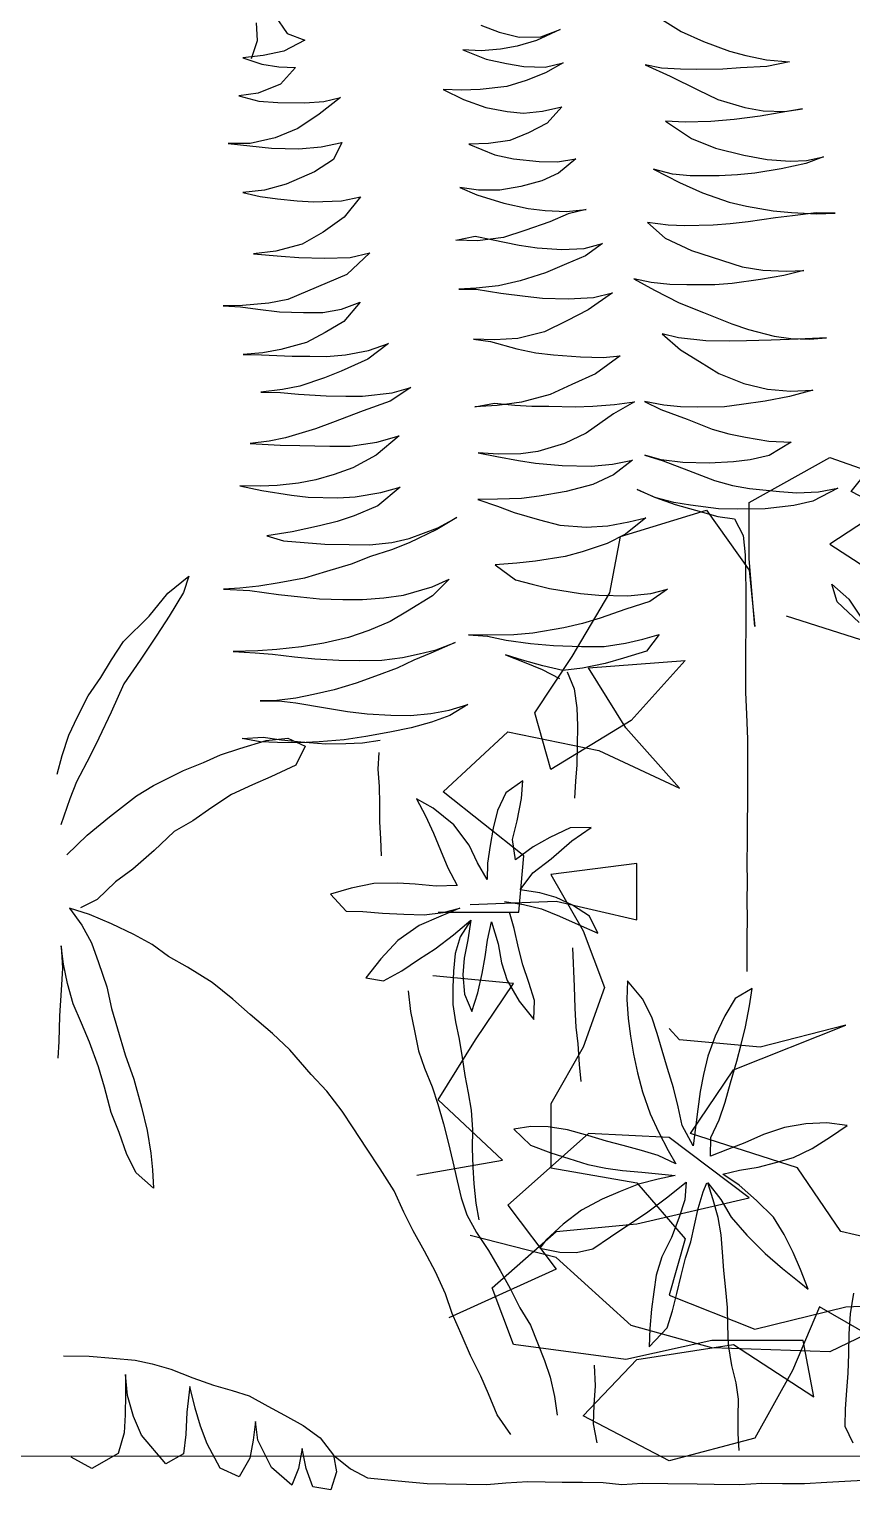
# Model space of a CAD drawing. Header units: metres. Extents: x -58 to 722, y -1100 to 345.
# Drawn here: x 31.119 to 31.441, y 123.326 to 123.897 of the extents above; entities that cross this region are included whole.
import ezdxf

# ---------------------------------------------------------------- set-up
doc = ezdxf.new("R2010")
doc.units = ezdxf.units.M
doc.header["$MEASUREMENT"] = 0
doc.layers.add('FSR_ARQ_005VEGETACION', color=64, linetype='Continuous')
doc.layers.add('FSR_ARQ_028JARDINERAS', color=133, linetype='Continuous')

# ---------------------------------------------------------------- blocks, each defined once
blk = doc.blocks.new('arbustos 01')
at = {"layer": 'FSR_ARQ_005VEGETACION', "color": 103}
for p, q in [((188.89472, -31.44592), (188.90008, -31.45369)), ((188.88722, -31.45676), (188.88681, -31.44906)), ((188.98425, -31.45004), (188.99225, -31.45306)), ((188.99225, -31.45306), (189.00094, -31.45523)), ((189.01877, -31.45188), (189.00844, -31.4567)), ((189.01034, -31.45518), (189.01877, -31.45188)), ((189.06209, -31.44699), (189.07142, -31.45276)), ((189.07142, -31.45276), (189.0811, -31.45717)), ((188.88462, -31.46454), (188.88722, -31.45676)), ((188.90774, -31.45652), (188.89861, -31.46136)), ((188.90008, -31.45369), (188.90774, -31.45652)), ((189.00003, -31.45915), (188.99283, -31.46042)), ((189.00844, -31.4567), (189.00003, -31.45915)), ((189.00094, -31.45523), (189.01034, -31.45518)), ((189.0811, -31.45717), (189.09233, -31.46143)), ((188.88969, -31.46329), (188.88079, -31.4642)), ((188.88079, -31.4642), (188.88913, -31.46704)), ((188.89861, -31.46136), (188.88969, -31.46329)), ((188.98445, -31.46116), (188.97642, -31.46071)), ((188.97642, -31.46071), (188.98662, -31.46478)), ((188.99283, -31.46042), (188.98445, -31.46116)), ((188.98662, -31.46478), (188.99548, -31.46678)), ((189.09233, -31.46143), (189.09949, -31.46323)), ((189.09949, -31.46323), (189.10852, -31.46506)), ((189.10852, -31.46506), (189.11843, -31.46605)), ((188.88913, -31.46704), (188.89647, -31.46817)), ((188.89647, -31.46817), (188.90364, -31.46844)), ((188.90364, -31.46844), (188.89722, -31.4757)), ((188.99548, -31.46678), (189.00299, -31.46808)), ((189.00299, -31.46808), (189.01222, -31.46837)), ((189.01236, -31.47077), (189.00393, -31.47407)), ((189.01222, -31.46837), (189.02011, -31.46643)), ((189.02011, -31.46643), (189.01236, -31.47077)), ((189.06282, -31.46872), (189.05566, -31.46725)), ((189.05566, -31.46725), (189.06654, -31.47219)), ((189.07102, -31.46917), (189.06282, -31.46872)), ((189.0782, -31.46927), (189.07102, -31.46917)), ((189.08949, -31.46925), (189.0782, -31.46927)), ((189.09719, -31.46867), (189.08949, -31.46925)), ((189.10866, -31.46797), (189.09719, -31.46867)), ((189.11843, -31.46605), (189.10866, -31.46797)), ((188.89722, -31.4757), (188.88742, -31.47967)), ((188.97583, -31.47831), (188.96797, -31.47803)), ((188.96797, -31.47803), (188.9768, -31.48243)), ((188.98404, -31.47808), (188.97583, -31.47831)), ((188.99552, -31.4767), (188.98404, -31.47808)), ((189.00393, -31.47407), (188.99552, -31.4767)), ((189.06654, -31.47219), (189.0786, -31.47817)), ((189.0786, -31.47817), (189.08726, -31.48239)), ((188.88742, -31.47967), (188.87903, -31.48076)), ((188.87903, -31.48076), (188.88771, -31.4831)), ((188.88771, -31.4831), (188.89608, -31.48372)), ((188.89608, -31.48372), (188.90771, -31.48388)), ((188.90771, -31.48388), (188.91609, -31.48331)), ((188.9233, -31.48153), (188.91397, -31.48875)), ((188.91609, -31.48331), (188.9233, -31.48153)), ((188.9768, -31.48243), (188.9865, -31.48581)), ((189.08726, -31.48239), (189.09901, -31.4858)), ((188.91397, -31.48875), (188.90465, -31.49495)), ((188.9865, -31.48581), (188.99571, -31.48764)), ((188.99571, -31.48764), (189.00289, -31.48825)), ((189.00289, -31.48825), (189.0111, -31.48751)), ((189.0111, -31.48751), (189.01951, -31.48557)), ((189.01951, -31.48557), (189.01308, -31.49266)), ((189.09449, -31.49103), (189.08422, -31.49192)), ((189.1058, -31.48965), (189.09449, -31.49103)), ((189.09901, -31.4858), (189.10703, -31.48727)), ((189.11402, -31.48822), (189.1058, -31.48965)), ((189.10703, -31.48727), (189.11643, -31.48757)), ((189.12414, -31.48648), (189.11402, -31.48822)), ((189.11643, -31.48757), (189.12414, -31.48648)), ((188.90465, -31.49495), (188.89485, -31.4991)), ((189.00499, -31.49683), (188.99691, -31.50014)), ((189.01308, -31.49266), (189.00499, -31.49683)), ((189.0731, -31.49228), (189.06456, -31.49182)), ((189.06456, -31.49182), (189.07592, -31.49933)), ((189.08422, -31.49192), (189.0731, -31.49228)), ((188.88404, -31.50151), (188.87447, -31.50155)), ((188.87447, -31.50155), (188.88386, -31.50254)), ((188.88386, -31.50254), (188.89325, -31.50352)), ((188.89485, -31.4991), (188.88404, -31.50151)), ((188.89325, -31.50352), (188.90521, -31.50385)), ((188.90521, -31.50385), (188.9148, -31.50296)), ((188.9148, -31.50296), (188.92389, -31.50103)), ((188.92389, -31.50103), (188.9202, -31.5085)), ((188.98766, -31.50155), (188.97911, -31.50178)), ((188.97911, -31.50178), (188.99033, -31.50638)), ((188.99691, -31.50014), (188.98766, -31.50155)), ((189.07592, -31.49933), (189.08629, -31.50358)), ((189.08629, -31.50358), (189.09856, -31.50665)), ((188.9202, -31.5085), (188.91192, -31.51386)), ((188.99033, -31.50638), (188.99851, -31.5082)), ((188.99851, -31.5082), (189.00961, -31.50937)), ((189.00961, -31.50937), (189.01764, -31.50948)), ((189.01764, -31.50948), (189.02553, -31.50822)), ((189.02553, -31.50822), (189.01809, -31.51445)), ((189.09856, -31.50665), (189.10879, -31.5085)), ((189.10879, -31.5085), (189.1187, -31.50915)), ((189.1187, -31.50915), (189.12588, -31.5089)), ((189.13326, -31.50729), (189.12552, -31.51026)), ((189.12588, -31.5089), (189.13326, -31.50729)), ((188.91192, -31.51386), (188.89971, -31.51917)), ((189.01809, -31.51445), (189.01086, -31.51777)), ((189.06767, -31.51478), (189.05932, -31.51261)), ((189.05932, -31.51261), (189.0707, -31.51841)), ((189.07535, -31.51557), (189.06767, -31.51478)), ((189.08783, -31.51557), (189.07535, -31.51557)), ((189.09588, -31.51516), (189.08783, -31.51557)), ((189.10341, -31.51441), (189.09588, -31.51516)), ((189.11489, -31.51251), (189.10341, -31.51441)), ((189.12552, -31.51026), (189.11489, -31.51251)), ((188.89027, -31.52177), (188.88085, -31.52284)), ((188.88085, -31.52284), (188.88835, -31.52448)), ((188.89971, -31.51917), (188.89027, -31.52177)), ((188.98328, -31.52184), (188.97509, -31.5207)), ((188.97509, -31.5207), (188.98257, -31.52388)), ((188.99251, -31.52179), (188.98328, -31.52184)), ((189.0016, -31.52021), (188.99251, -31.52179)), ((189.01086, -31.51777), (189.0016, -31.52021)), ((189.0707, -31.51841), (189.08072, -31.52299)), ((188.88835, -31.52448), (188.89586, -31.52561)), ((188.89586, -31.52561), (188.90439, -31.52641)), ((188.90439, -31.52641), (188.91157, -31.52685)), ((188.91157, -31.52685), (188.92371, -31.5265)), ((188.92371, -31.5265), (188.93195, -31.52473)), ((188.93195, -31.52473), (188.92482, -31.53353)), ((188.98257, -31.52388), (188.99432, -31.52746)), ((188.99432, -31.52746), (189.00489, -31.52983)), ((189.08072, -31.52299), (189.09229, -31.52708)), ((189.09229, -31.52708), (189.0998, -31.52872)), ((189.0998, -31.52872), (189.11139, -31.53076)), ((188.92482, -31.53353), (188.91567, -31.54007)), ((189.01421, -31.5356), (189.00339, -31.53938)), ((189.00489, -31.52983), (189.01223, -31.53061)), ((189.01223, -31.53061), (189.02145, -31.53108)), ((189.02229, -31.53212), (189.01421, -31.5356)), ((189.02145, -31.53108), (189.03002, -31.53017)), ((189.03002, -31.53017), (189.02229, -31.53212)), ((189.10056, -31.53557), (189.09268, -31.53649)), ((189.11238, -31.53385), (189.10056, -31.53557)), ((189.11139, -31.53076), (189.11942, -31.53155)), ((189.11974, -31.53293), (189.11238, -31.53385)), ((189.11942, -31.53155), (189.13036, -31.53204)), ((189.13002, -31.5317), (189.11974, -31.53293)), ((189.1384, -31.53181), (189.13002, -31.5317)), ((189.13036, -31.53204), (189.1384, -31.53181)), ((188.91567, -31.54007), (188.90653, -31.54525)), ((188.97341, -31.54359), (188.98181, -31.54182)), ((188.98181, -31.54182), (188.98897, -31.54329)), ((189.00339, -31.53938), (188.99411, -31.54233)), ((189.06566, -31.53698), (189.05678, -31.53583)), ((189.05678, -31.53583), (189.06438, -31.5426)), ((189.07301, -31.53725), (189.06566, -31.53698)), ((189.08532, -31.53707), (189.07301, -31.53725)), ((189.09268, -31.53649), (189.08532, -31.53707)), ((188.90653, -31.54525), (188.89521, -31.54834)), ((188.98281, -31.54389), (188.97341, -31.54359)), ((188.99411, -31.54233), (188.98281, -31.54389)), ((188.98897, -31.54329), (189.00091, -31.54567)), ((189.00091, -31.54567), (189.00876, -31.54681)), ((189.00876, -31.54681), (189.01952, -31.54764)), ((189.01952, -31.54764), (189.02927, -31.54709)), ((189.02927, -31.54709), (189.03717, -31.54497)), ((189.03717, -31.54497), (189.02974, -31.55034)), ((189.06438, -31.5426), (189.07594, -31.54806)), ((189.07594, -31.54806), (189.0979, -31.5552)), ((188.89521, -31.54834), (188.88545, -31.54941)), ((188.88545, -31.54941), (188.8974, -31.55042)), ((188.8974, -31.55042), (188.90509, -31.55104)), ((188.90509, -31.55104), (188.91637, -31.55137)), ((188.91637, -31.55137), (188.92749, -31.551)), ((188.93606, -31.54907), (188.92602, -31.55851)), ((188.92749, -31.551), (188.93606, -31.54907)), ((189.02149, -31.55382), (189.01237, -31.5578)), ((189.02974, -31.55034), (189.02149, -31.55382)), ((188.92602, -31.55851), (188.90039, -31.56927)), ((189.01237, -31.5578), (189.00138, -31.56124)), ((189.05831, -31.56201), (189.05081, -31.56037)), ((189.05081, -31.56037), (189.0598, -31.56528)), ((189.10586, -31.56061), (189.09353, -31.56232)), ((189.0979, -31.5552), (189.10694, -31.55652)), ((189.11597, -31.55886), (189.10586, -31.56061)), ((189.10694, -31.55652), (189.11719, -31.557)), ((189.12472, -31.55676), (189.11597, -31.55886)), ((189.11719, -31.557), (189.12472, -31.55676)), ((188.98219, -31.5644), (188.97466, -31.56481)), ((188.97466, -31.56481), (188.98218, -31.56491)), ((188.98218, -31.56491), (188.99293, -31.5666)), ((188.99195, -31.56333), (188.98219, -31.5644)), ((189.00138, -31.56124), (188.99195, -31.56333)), ((188.99293, -31.5666), (189.00351, -31.56794)), ((189.04149, -31.5664), (189.03096, -31.57378)), ((189.03326, -31.56851), (189.04149, -31.5664)), ((189.0665, -31.56281), (189.05831, -31.56201)), ((189.0598, -31.56528), (189.0705, -31.57073)), ((189.07385, -31.56291), (189.0665, -31.56281)), ((189.08599, -31.5629), (189.07385, -31.56291)), ((189.09353, -31.56232), (189.08599, -31.5629)), ((188.88069, -31.57191), (188.87231, -31.57214)), ((188.87231, -31.57214), (188.87983, -31.57258)), ((188.87983, -31.57258), (188.88734, -31.57354)), ((188.89216, -31.57087), (188.88069, -31.57191)), ((188.88734, -31.57354), (188.89673, -31.57469)), ((188.90039, -31.56927), (188.89216, -31.57087)), ((188.91553, -31.57495), (188.92376, -31.57352)), ((188.92376, -31.57352), (188.93184, -31.57055)), ((188.93184, -31.57055), (188.92471, -31.57884)), ((189.00351, -31.56794), (189.01103, -31.56872)), ((189.01103, -31.56872), (189.02231, -31.56905)), ((189.02231, -31.56905), (189.03326, -31.56851)), ((189.0705, -31.57073), (189.08104, -31.57497)), ((188.89673, -31.57469), (188.90715, -31.57501)), ((188.90715, -31.57501), (188.91553, -31.57495)), ((188.92471, -31.57884), (188.91661, -31.58368)), ((189.02166, -31.57861), (189.01202, -31.58344)), ((189.03096, -31.57378), (189.02166, -31.57861)), ((189.08104, -31.57497), (189.09346, -31.57993)), ((189.09346, -31.57993), (189.1006, -31.58242)), ((188.91661, -31.58368), (188.90852, -31.58802)), ((189.00036, -31.58636), (188.99026, -31.58691)), ((189.01202, -31.58344), (189.00036, -31.58636)), ((189.07029, -31.58594), (189.06313, -31.58431)), ((189.06313, -31.58431), (189.07108, -31.59125)), ((189.08207, -31.5873), (189.07029, -31.58594)), ((189.1006, -31.58242), (189.11185, -31.58531)), ((189.11185, -31.58531), (189.11902, -31.58626)), ((189.11902, -31.58626), (189.12722, -31.58654)), ((189.13458, -31.58596), (189.12226, -31.58665)), ((189.12722, -31.58654), (189.13458, -31.58596)), ((188.88948, -31.59255), (188.88092, -31.59329)), ((188.89736, -31.59112), (188.88948, -31.59255)), ((188.90852, -31.58802), (188.89736, -31.59112)), ((188.92537, -31.59338), (188.93549, -31.59146)), ((188.94407, -31.5885), (188.93509, -31.59522)), ((188.93549, -31.59146), (188.94407, -31.5885)), ((188.99026, -31.58691), (188.98103, -31.58661)), ((188.98103, -31.58661), (188.98854, -31.58757)), ((188.98854, -31.58757), (188.99995, -31.5908)), ((188.99995, -31.5908), (189.00814, -31.59245)), ((189.00814, -31.59245), (189.01582, -31.59341)), ((189.07108, -31.59125), (189.07939, -31.59632)), ((189.0925, -31.58744), (189.08207, -31.5873)), ((189.09985, -31.58737), (189.0925, -31.58744)), ((189.11046, -31.587), (189.09985, -31.58737)), ((189.12226, -31.58665), (189.11046, -31.587)), ((188.88092, -31.59329), (188.88895, -31.5934)), ((188.88895, -31.5934), (188.90228, -31.59392)), ((188.90228, -31.59392), (188.90997, -31.59402)), ((188.90997, -31.59402), (188.91715, -31.59412)), ((188.91715, -31.59412), (188.92537, -31.59338)), ((188.93509, -31.59522), (188.92356, -31.60054)), ((189.01582, -31.59341), (189.02761, -31.59425)), ((189.02761, -31.59425), (189.03752, -31.59456)), ((189.04488, -31.5938), (189.03417, -31.6017)), ((189.03752, -31.59456), (189.04488, -31.5938)), ((189.07939, -31.59632), (189.08769, -31.60157)), ((188.91634, -31.60334), (188.90552, -31.60696)), ((188.92356, -31.60054), (188.91634, -31.60334)), ((189.03417, -31.6017), (189.02385, -31.60634)), ((189.08769, -31.60157), (189.09858, -31.60582)), ((188.89798, -31.60839), (188.88856, -31.60963)), ((188.88856, -31.60963), (188.89711, -31.60975)), ((188.89711, -31.60975), (188.90496, -31.61054)), ((188.90552, -31.60696), (188.89798, -31.60839)), ((188.90496, -31.61054), (188.91709, -31.61122)), ((188.91709, -31.61122), (188.92564, -31.61134)), ((188.92564, -31.61134), (188.93282, -31.61143)), ((188.93282, -31.61143), (188.94566, -31.6099)), ((188.9539, -31.60762), (188.94493, -31.61348)), ((188.94566, -31.6099), (188.9539, -31.60762)), ((189.01439, -31.61066), (189.00203, -31.61391)), ((189.02385, -31.60634), (189.01439, -31.61066)), ((189.09858, -31.60582), (189.10897, -31.60835)), ((189.1185, -31.61156), (189.10788, -31.61347)), ((189.10897, -31.60835), (189.11888, -31.60917)), ((189.12863, -31.60879), (189.1185, -31.61156)), ((189.11888, -31.60917), (189.12863, -31.60879)), ((188.93308, -31.61776), (188.91984, -31.62288)), ((188.94493, -31.61348), (188.93308, -31.61776)), ((188.98166, -31.61603), (188.99023, -31.61443)), ((188.99141, -31.61548), (188.98166, -31.61603)), ((188.99023, -31.61443), (188.99911, -31.61524)), ((189.00203, -31.61391), (188.99141, -31.61548)), ((188.99911, -31.61524), (189.00646, -31.61568)), ((189.00646, -31.61568), (189.01381, -31.61578)), ((189.01381, -31.61578), (189.02526, -31.61594)), ((189.02526, -31.61594), (189.03296, -31.6157)), ((189.03296, -31.6157), (189.04237, -31.61497)), ((189.05111, -31.61389), (189.04197, -31.61907)), ((189.04237, -31.61497), (189.05111, -31.61389)), ((189.06391, -31.61526), (189.05538, -31.61361)), ((189.05538, -31.61361), (189.06252, -31.61713)), ((189.06252, -31.61713), (189.07392, -31.62138)), ((189.07108, -31.61605), (189.06391, -31.61526)), ((189.0786, -31.61615), (189.07108, -31.61605)), ((189.09023, -31.61596), (189.0786, -31.61615)), ((189.0976, -31.61504), (189.09023, -31.61596)), ((189.10788, -31.61347), (189.0976, -31.61504)), ((188.91984, -31.62288), (188.91245, -31.62552)), ((189.04197, -31.61907), (189.03006, -31.62746)), ((189.07392, -31.62138), (189.0848, -31.62564)), ((188.89941, -31.62944), (188.8922, -31.63089)), ((188.91245, -31.62552), (188.89941, -31.62944)), ((188.94883, -31.62858), (188.9388, -31.63699)), ((188.93905, -31.63135), (188.94883, -31.62858)), ((189.03006, -31.62746), (189.0206, -31.63195)), ((189.0848, -31.62564), (189.09212, -31.62779)), ((189.09212, -31.62779), (189.09929, -31.62925)), ((189.09929, -31.62925), (189.10952, -31.63093)), ((188.8922, -31.63089), (188.88398, -31.63197)), ((188.88398, -31.63197), (188.89697, -31.63266)), ((188.89697, -31.63266), (188.90552, -31.63278)), ((188.90552, -31.63278), (188.91868, -31.63313)), ((188.91868, -31.63313), (188.9274, -31.63307)), ((188.9274, -31.63307), (188.93905, -31.63135)), ((188.9388, -31.63699), (188.92864, -31.64249)), ((188.99181, -31.63651), (188.9831, -31.63605)), ((188.9831, -31.63605), (188.99128, -31.63753)), ((189.00173, -31.63648), (188.99181, -31.63651)), ((189.00909, -31.63538), (189.00173, -31.63648)), ((189.0206, -31.63195), (189.00909, -31.63538)), ((189.06273, -31.63901), (189.05558, -31.63704)), ((189.05558, -31.63704), (189.06358, -31.63954)), ((189.10961, -31.63709), (189.10138, -31.63903)), ((189.10952, -31.63093), (189.11926, -31.6314)), ((189.11926, -31.6314), (189.10961, -31.63709)), ((188.92864, -31.64249), (188.92056, -31.64546)), ((188.99128, -31.63753), (189.00066, -31.63937)), ((189.00066, -31.63937), (189.008, -31.64049)), ((189.008, -31.64049), (189.01961, -31.64151)), ((189.01961, -31.64151), (189.03226, -31.64185)), ((189.03226, -31.64185), (189.04151, -31.64095)), ((189.04151, -31.64095), (189.05025, -31.63919)), ((189.05025, -31.63919), (189.04196, -31.64557)), ((189.07212, -31.64017), (189.06273, -31.63901)), ((189.06358, -31.63954), (189.07464, -31.64362)), ((189.08357, -31.64049), (189.07212, -31.64017)), ((189.09418, -31.63995), (189.08357, -31.64049)), ((189.10138, -31.63903), (189.09418, -31.63995)), ((188.90495, -31.64918), (188.8957, -31.65025)), ((188.91249, -31.64775), (188.90495, -31.64918)), ((188.92056, -31.64546), (188.91249, -31.64775)), ((189.03301, -31.64973), (189.02134, -31.65282)), ((189.04196, -31.64557), (189.03301, -31.64973)), ((189.07464, -31.64362), (189.08586, -31.64805)), ((189.08586, -31.64805), (189.0937, -31.65021)), ((188.88852, -31.6505), (188.87946, -31.65038)), ((188.87946, -31.65038), (188.88901, -31.65239)), ((188.8957, -31.65025), (188.88852, -31.6505)), ((188.88901, -31.65239), (188.90197, -31.65444)), ((188.90197, -31.65444), (188.90914, -31.65522)), ((188.90914, -31.65522), (188.92213, -31.65557)), ((188.92213, -31.65557), (188.92966, -31.65516)), ((188.92966, -31.65516), (188.9408, -31.65326)), ((188.94921, -31.65098), (188.93953, -31.65906)), ((188.9408, -31.65326), (188.94921, -31.65098)), ((188.99154, -31.65617), (188.98299, -31.65623)), ((188.98299, -31.65623), (188.9915, -31.65925)), ((189.00198, -31.6558), (188.99154, -31.65617)), ((189.00968, -31.65488), (189.00198, -31.6558)), ((189.02134, -31.65282), (189.00968, -31.65488)), ((189.05995, -31.65539), (189.0523, -31.65187)), ((189.0523, -31.65187), (189.06029, -31.6554)), ((189.06812, -31.65755), (189.05995, -31.65539)), ((189.06029, -31.6554), (189.0688, -31.65842)), ((189.0937, -31.65021), (189.10103, -31.6515)), ((189.10103, -31.6515), (189.11418, -31.65288)), ((189.11418, -31.65288), (189.1217, -31.65332)), ((189.1217, -31.65332), (189.13111, -31.65294)), ((189.13951, -31.65134), (189.12866, -31.65701)), ((189.13111, -31.65294), (189.13951, -31.65134)), ((188.93953, -31.65906), (188.92921, -31.66336)), ((188.9915, -31.65925), (188.99882, -31.66191)), ((188.99882, -31.66191), (189.00972, -31.66514)), ((189.07546, -31.65868), (189.06812, -31.65755)), ((189.0688, -31.65842), (189.07765, -31.66093)), ((189.08758, -31.66038), (189.07546, -31.65868)), ((189.07765, -31.66093), (189.08736, -31.66363)), ((189.09595, -31.6605), (189.08758, -31.66038)), ((189.10793, -31.66032), (189.09595, -31.6605)), ((189.12043, -31.65895), (189.10793, -31.66032)), ((189.12866, -31.65701), (189.12043, -31.65895)), ((188.9141, -31.66777), (188.90227, -31.67035)), ((188.92182, -31.66583), (188.9141, -31.66777)), ((188.92921, -31.66336), (188.92182, -31.66583)), ((188.95318, -31.67326), (188.96556, -31.66864)), ((188.97382, -31.66414), (188.9652, -31.66932)), ((188.96556, -31.66864), (188.97382, -31.66414)), ((189.00972, -31.66514), (189.01858, -31.66748)), ((189.01858, -31.66748), (189.03002, -31.66832)), ((189.03002, -31.66832), (189.03943, -31.66777)), ((189.03943, -31.66777), (189.04869, -31.66601)), ((189.05606, -31.66423), (189.04725, -31.67129)), ((189.04869, -31.66601), (189.05606, -31.66423)), ((189.08736, -31.66363), (189.09453, -31.66475)), ((189.09453, -31.66475), (189.09836, -31.67199)), ((188.90227, -31.67035), (188.8913, -31.67208)), ((188.8913, -31.67208), (188.89846, -31.67423)), ((188.89846, -31.67423), (188.90751, -31.67504)), ((188.90751, -31.67504), (188.91639, -31.67567)), ((188.93588, -31.67593), (188.94564, -31.67504)), ((188.95316, -31.67514), (188.94542, -31.67812)), ((188.94564, -31.67504), (188.95318, -31.67326)), ((188.9652, -31.66932), (188.95316, -31.67514)), ((189.04725, -31.67129), (189.03916, -31.67546)), ((189.09836, -31.67199), (189.09916, -31.68029)), ((188.91639, -31.67567), (188.92699, -31.67581)), ((188.92699, -31.67581), (188.93588, -31.67593)), ((188.93632, -31.68107), (188.9279, -31.68437)), ((188.94542, -31.67812), (188.93632, -31.68107)), ((189.02096, -31.68102), (189.00811, -31.68307)), ((189.02834, -31.67907), (189.02096, -31.68102)), ((189.03916, -31.67546), (189.02834, -31.67907)), ((189.09916, -31.68029), (189.0994, -31.68827)), ((188.91725, -31.68765), (188.90764, -31.69043)), ((188.9279, -31.68437), (188.91725, -31.68765)), ((188.99989, -31.68398), (188.99047, -31.68471)), ((188.99047, -31.68471), (188.99928, -31.69116)), ((189.00811, -31.68307), (188.99989, -31.68398)), ((188.84822, -31.69704), (188.85738, -31.68964)), ((188.85738, -31.68964), (188.85506, -31.69679)), ((188.89667, -31.6925), (188.88776, -31.69392)), ((188.90764, -31.69043), (188.89667, -31.6925)), ((188.95063, -31.69785), (188.96316, -31.69426)), ((188.96316, -31.69426), (188.97055, -31.69094)), ((188.97055, -31.69094), (188.96327, -31.69819)), ((188.99928, -31.69116), (189.0066, -31.69314)), ((189.0066, -31.69314), (189.0141, -31.69495)), ((189.0994, -31.68827), (189.09948, -31.69554)), ((189.13918, -31.70075), (189.13689, -31.69303)), ((189.13689, -31.69303), (189.14432, -31.69962)), ((188.96327, -31.69819), (188.95241, -31.70488)), ((189.0141, -31.69495), (189.02758, -31.69718)), ((189.02758, -31.69718), (189.0356, -31.69781)), ((189.0356, -31.69781), (189.04825, -31.69815)), ((189.05779, -31.70067), (189.04732, -31.70395)), ((189.04825, -31.69815), (189.05818, -31.69709)), ((189.06539, -31.6953), (189.05779, -31.70067)), ((189.05818, -31.69709), (189.06539, -31.6953)), ((189.09948, -31.69554), (189.09954, -31.70388)), ((189.14432, -31.69962), (189.15002, -31.70825)), ((189.04732, -31.70395), (189.03615, -31.7079)), ((189.09954, -31.70388), (189.09943, -31.71256)), ((189.1488, -31.70977), (189.13918, -31.70075)), ((189.02036, -31.71213), (189.00683, -31.71434)), ((189.02843, -31.71019), (189.02036, -31.71213)), ((189.03615, -31.7079), (189.02843, -31.71019)), ((189.09943, -31.71256), (189.09931, -31.7209)), ((188.97309, -31.7185), (188.96259, -31.72315)), ((188.96484, -31.72164), (188.97309, -31.7185)), ((188.98715, -31.71527), (188.97894, -31.71516)), ((188.97894, -31.71516), (188.98714, -31.71578)), ((188.98714, -31.71578), (188.99533, -31.71743)), ((188.99861, -31.71509), (188.98715, -31.71527)), ((188.99533, -31.71743), (189.00591, -31.71895)), ((189.00683, -31.71434), (188.99861, -31.71509)), ((189.00591, -31.71895), (189.01581, -31.71976)), ((189.01581, -31.71976), (189.02812, -31.72027)), ((189.03786, -31.72024), (189.04712, -31.71882)), ((189.04712, -31.71882), (189.05466, -31.71704)), ((189.05466, -31.71704), (189.06187, -31.71492)), ((189.06187, -31.71492), (189.0563, -31.7222)), ((188.95026, -31.72503), (188.95746, -31.72342)), ((188.96259, -31.72315), (188.9552, -31.72612)), ((188.95746, -31.72342), (188.96484, -31.72164)), ((189.00239, -31.72608), (188.99507, -31.72376)), ((188.99507, -31.72376), (189.00306, -31.72694)), ((189.01125, -31.72859), (189.00239, -31.72608)), ((189.02812, -31.72027), (189.03786, -31.72024)), ((189.04634, -31.72531), (189.03828, -31.72759)), ((189.0563, -31.7222), (189.04634, -31.72531)), ((189.09931, -31.7209), (189.09937, -31.72994)), ((189.00306, -31.72694), (189.01089, -31.73013)), ((189.01994, -31.73059), (189.01125, -31.72859)), ((189.0285, -31.72968), (189.01994, -31.73059)), ((189.03828, -31.72759), (189.0285, -31.72968))]:
    blk.add_line(p, q, dxfattribs=at)
at = {"layer": 'FSR_ARQ_005VEGETACION', "color": 104}
for p, q in [((188.88776, -31.69392), (188.87954, -31.69483)), ((188.84005, -31.70702), (188.84822, -31.69704)), ((188.85506, -31.69679), (188.84877, -31.70696)), ((188.87954, -31.69483), (188.87235, -31.69525)), ((188.87235, -31.69525), (188.8838, -31.69592)), ((188.8838, -31.69592), (188.89626, -31.69762)), ((188.89626, -31.69762), (188.90582, -31.69861)), ((188.90582, -31.69861), (188.91419, -31.69941)), ((188.91419, -31.69941), (188.92427, -31.69971)), ((188.92427, -31.69971), (188.93282, -31.69983)), ((188.93282, -31.69983), (188.94206, -31.6991)), ((188.94206, -31.6991), (188.95063, -31.69785)), ((188.82896, -31.71798), (188.84005, -31.70702)), ((188.84877, -31.70696), (188.84335, -31.71527)), ((188.95241, -31.70488), (188.94483, -31.7094)), ((188.93554, -31.7132), (188.92678, -31.71633)), ((188.94483, -31.7094), (188.93554, -31.7132)), ((188.82372, -31.72595), (188.82896, -31.71798)), ((188.84335, -31.71527), (188.8362, -31.72612)), ((188.91597, -31.71875), (188.90638, -31.72033)), ((188.92678, -31.71633), (188.91597, -31.71875)), ((188.819, -31.73375), (188.82372, -31.72595)), ((188.8362, -31.72612), (188.82905, -31.73645)), ((188.88737, -31.72212), (188.8766, -31.72232)), ((188.8766, -31.72232), (188.88617, -31.72296)), ((188.88617, -31.72296), (188.89368, -31.72358)), ((188.89559, -31.72155), (188.88737, -31.72212)), ((188.89368, -31.72358), (188.90324, -31.72473)), ((188.90638, -31.72033), (188.89559, -31.72155)), ((188.90324, -31.72473), (188.91212, -31.72554)), ((188.91212, -31.72554), (188.92254, -31.72619)), ((188.9316, -31.72632), (188.94118, -31.7261)), ((188.94118, -31.7261), (188.95026, -31.72503)), ((188.9552, -31.72612), (188.94797, -31.72962)), ((188.92254, -31.72619), (188.9316, -31.72632)), ((188.94797, -31.72962), (188.93852, -31.73308)), ((189.01089, -31.73013), (189.01853, -31.73416)), ((189.02177, -31.73118), (189.02479, -31.73859)), ((189.09937, -31.72994), (189.09941, -31.74022)), ((188.81359, -31.74171), (188.819, -31.73375)), ((188.82905, -31.73645), (188.82358, -31.74868)), ((188.9301, -31.73621), (188.92049, -31.73899)), ((188.93852, -31.73308), (188.9301, -31.73621)), ((189.02479, -31.73859), (189.02605, -31.74682)), ((188.80885, -31.75071), (188.81359, -31.74171)), ((188.89563, -31.74361), (188.88828, -31.74385)), ((188.88828, -31.74385), (188.89648, -31.74379)), ((188.90385, -31.74269), (188.89563, -31.74361)), ((188.89648, -31.74379), (188.90382, -31.74475)), ((188.90382, -31.74475), (188.91679, -31.7468)), ((188.91157, -31.74109), (188.90385, -31.74269)), ((188.92049, -31.73899), (188.91157, -31.74109)), ((189.09941, -31.74022), (189.09981, -31.74963)), ((188.80515, -31.75869), (188.80885, -31.75071)), ((188.82358, -31.74868), (188.81813, -31.76007)), ((188.91679, -31.7468), (188.92634, -31.74847)), ((188.92634, -31.74847), (188.93488, -31.74944)), ((188.93488, -31.74944), (188.94513, -31.75009)), ((188.94513, -31.75009), (188.95368, -31.75021)), ((188.95368, -31.75021), (188.96258, -31.74931)), ((188.96258, -31.74931), (188.97046, -31.74787)), ((188.97077, -31.75027), (188.96287, -31.75307)), ((188.97046, -31.74787), (188.9787, -31.74542)), ((188.9787, -31.74542), (188.97077, -31.75027)), ((189.02605, -31.74682), (189.02628, -31.75469)), ((189.09981, -31.74963), (189.10019, -31.76045)), ((188.94469, -31.75744), (188.93423, -31.75935)), ((188.95395, -31.75551), (188.94469, -31.75744)), ((188.96287, -31.75307), (188.95395, -31.75551)), ((189.02628, -31.75469), (189.02616, -31.7634)), ((188.80229, -31.76755), (188.80515, -31.75869)), ((188.81813, -31.76007), (188.81443, -31.76771)), ((188.87945, -31.76449), (188.89095, -31.76105)), ((188.88053, -31.76016), (188.8896, -31.7596)), ((188.88838, -31.76163), (188.88053, -31.76016)), ((188.8959, -31.76191), (188.88838, -31.76163)), ((188.8896, -31.7596), (188.89762, -31.76073)), ((188.89095, -31.76105), (188.90037, -31.75999)), ((188.90547, -31.76204), (188.8959, -31.76191)), ((188.89762, -31.76073), (188.90599, -31.7617)), ((188.90037, -31.75999), (188.90784, -31.76351)), ((188.90784, -31.76351), (188.9038, -31.77183)), ((188.91402, -31.76164), (188.90547, -31.76204)), ((188.90599, -31.7617), (188.91692, -31.76254)), ((188.92481, -31.76076), (188.91402, -31.76164)), ((188.91692, -31.76254), (188.92564, -31.76231)), ((188.93423, -31.75935), (188.92481, -31.76076)), ((188.92564, -31.76231), (188.93283, -31.76207)), ((188.93283, -31.76207), (188.94054, -31.76098)), ((189.02616, -31.7634), (189.02605, -31.77161)), ((189.10019, -31.76045), (189.10026, -31.76896)), ((188.80013, -31.77572), (188.80229, -31.76755)), ((188.81443, -31.76771), (188.80846, -31.77908)), ((188.86363, -31.7706), (188.87103, -31.76728)), ((188.87103, -31.76728), (188.87945, -31.76449)), ((188.93994, -31.76625), (188.93951, -31.77351)), ((189.10026, -31.76896), (189.10028, -31.77995)), ((188.84196, -31.78057), (188.85504, -31.77407)), ((188.85504, -31.77407), (188.86363, -31.7706)), ((188.89296, -31.77681), (188.88505, -31.7803)), ((188.9038, -31.77183), (188.89296, -31.77681)), ((188.93951, -31.77351), (188.94009, -31.78104)), ((189.02605, -31.77161), (189.02544, -31.77878)), ((188.80846, -31.77908), (188.80563, -31.7864)), ((188.83454, -31.78508), (188.84196, -31.78057)), ((188.88505, -31.7803), (188.87593, -31.78462)), ((188.94009, -31.78104), (188.94016, -31.78857)), ((189.00253, -31.77864), (188.99511, -31.78384)), ((189.00192, -31.78633), (189.00253, -31.77864)), ((189.02544, -31.77878), (189.025, -31.78613)), ((189.10028, -31.77995), (189.10017, -31.78864)), ((188.80563, -31.7864), (188.80171, -31.7978)), ((188.82279, -31.79433), (188.83454, -31.78508)), ((188.87593, -31.78462), (188.8673, -31.79014)), ((188.94016, -31.78857), (188.94023, -31.79643)), ((188.96356, -31.79042), (188.95626, -31.78639)), ((188.95626, -31.78639), (188.96027, -31.7938)), ((188.99511, -31.78384), (188.99159, -31.79149)), ((189.00007, -31.79605), (189.00192, -31.78633)), ((189.10017, -31.78864), (189.10006, -31.79626)), ((188.81311, -31.80223), (188.82279, -31.79433)), ((188.8673, -31.79014), (188.85901, -31.79601)), ((188.96027, -31.7938), (188.96375, -31.80137)), ((188.97252, -31.79773), (188.96356, -31.79042)), ((188.99159, -31.79149), (188.9896, -31.79916)), ((188.80427, -31.81083), (188.81311, -31.80223)), ((188.85091, -31.80069), (188.84225, -31.80895)), ((188.85901, -31.79601), (188.85091, -31.80069)), ((188.94023, -31.79643), (188.94064, -31.80379)), ((188.96375, -31.80137), (188.96673, -31.80876)), ((188.97924, -31.80654), (188.97252, -31.79773)), ((188.9896, -31.79916), (188.9883, -31.80666)), ((188.99808, -31.80406), (189.00007, -31.79605)), ((189.02311, -31.7991), (189.01434, -31.80325)), ((189.03218, -31.79888), (189.02311, -31.7991)), ((189.02389, -31.80475), (189.03218, -31.79888)), ((189.10006, -31.79626), (189.10012, -31.80477)), ((188.94064, -31.80379), (188.94088, -31.81115)), ((188.9829, -31.81428), (188.97924, -31.80654)), ((188.9883, -31.80666), (188.98717, -31.81434)), ((188.99933, -31.81297), (188.99808, -31.80406)), ((189.0071, -31.80726), (188.99933, -31.81297)), ((189.01434, -31.80325), (189.0071, -31.80726)), ((189.0149, -31.81249), (189.02389, -31.80475)), ((189.10012, -31.80477), (189.09999, -31.81434)), ((188.84225, -31.80895), (188.83291, -31.81703)), ((188.96673, -31.80876), (188.96987, -31.8165)), ((188.98708, -31.82152), (188.9829, -31.81428)), ((188.98717, -31.81434), (188.98708, -31.82152)), ((189.00695, -31.81854), (189.0149, -31.81249)), ((189.09999, -31.81434), (189.10006, -31.82268)), ((188.83291, -31.81703), (188.82548, -31.82257)), ((188.96987, -31.8165), (188.97405, -31.82408)), ((189.00138, -31.82599), (189.00695, -31.81854)), ((188.82548, -31.82257), (188.81752, -31.83016)), ((188.92786, -31.82533), (188.91894, -31.82795)), ((188.93781, -31.82324), (188.92786, -31.82533)), ((188.94824, -31.82304), (188.93781, -31.82324)), ((188.95576, -31.82349), (188.94824, -31.82304)), ((188.96481, -31.82447), (188.95576, -31.82349)), ((188.97405, -31.82408), (188.96481, -31.82447)), ((189.00991, -31.8273), (189.00138, -31.82599)), ((189.01706, -31.82928), (189.00991, -31.8273)), ((189.10006, -31.82268), (189.09995, -31.83065)), ((188.81418, -31.83678), (188.8055, -31.83393)), ((188.8055, -31.83393), (188.81087, -31.84135)), ((188.81752, -31.83016), (188.81028, -31.83382)), ((188.91894, -31.82795), (188.92568, -31.83522)), ((188.97511, -31.83401), (188.96685, -31.83749)), ((188.9679, -31.83579), (188.97511, -31.83401)), ((188.99464, -31.83103), (189.00283, -31.83233)), ((189.00283, -31.83233), (189.01067, -31.83432)), ((189.0242, -31.83262), (189.01706, -31.82928)), ((189.03148, -31.83751), (189.0242, -31.83262)), ((189.09995, -31.83065), (189.10002, -31.83863)), ((188.8237, -31.84084), (188.81418, -31.83678)), ((188.92568, -31.83522), (188.93303, -31.83549)), ((188.93303, -31.83549), (188.94157, -31.83612)), ((188.94157, -31.83612), (188.95079, -31.83659)), ((188.95079, -31.83659), (188.95968, -31.83688)), ((188.96685, -31.83749), (188.9574, -31.84146)), ((188.95968, -31.83688), (188.9679, -31.83579)), ((188.97239, -31.8456), (188.98, -31.83921)), ((188.98, -31.83921), (188.97528, -31.84649)), ((188.98, -31.83921), (188.97868, -31.84774)), ((188.98723, -31.84785), (188.98888, -31.83984)), ((188.98888, -31.83984), (188.99183, -31.84945)), ((188.99875, -31.84288), (188.9968, -31.83567)), ((189.01067, -31.83432), (189.01849, -31.83751)), ((189.01849, -31.83751), (189.02665, -31.84104)), ((189.03515, -31.84491), (189.03148, -31.83751)), ((189.10002, -31.83863), (189.09991, -31.84661)), ((188.81087, -31.84135), (188.81504, -31.84911)), ((188.83338, -31.84542), (188.8237, -31.84084)), ((188.84136, -31.8498), (188.83338, -31.84542)), ((188.9574, -31.84146), (188.94824, -31.84801)), ((188.96444, -31.85165), (188.97239, -31.8456)), ((188.97528, -31.84649), (188.97313, -31.85365)), ((189.00069, -31.85128), (188.99875, -31.84288)), ((189.02665, -31.84104), (189.03515, -31.84491)), ((189.09991, -31.84661), (189.09998, -31.85424)), ((188.80277, -31.85834), (188.80185, -31.85029)), ((188.80185, -31.85029), (188.80241, -31.86005)), ((188.81504, -31.84911), (188.818, -31.85752)), ((188.84847, -31.85503), (188.84136, -31.8498)), ((188.94824, -31.84801), (188.94078, -31.85594)), ((188.95719, -31.85634), (188.96444, -31.85165)), ((188.97868, -31.84774), (188.97704, -31.85575)), ((188.98611, -31.85519), (188.98723, -31.84785)), ((188.99183, -31.84945), (188.99325, -31.85768)), ((189.00247, -31.85866), (189.00069, -31.85128)), ((189.02412, -31.85126), (189.02491, -31.86803)), ((188.80454, -31.86674), (188.80277, -31.85834)), ((188.818, -31.85752), (188.82162, -31.86817)), ((188.85678, -31.85959), (188.84847, -31.85503)), ((188.94078, -31.85594), (188.93435, -31.86423)), ((188.94995, -31.8612), (188.95719, -31.85634)), ((188.97313, -31.85365), (188.97234, -31.86133)), ((188.97704, -31.85575), (188.97643, -31.86292)), ((188.98481, -31.86235), (188.98611, -31.85519)), ((188.99325, -31.85768), (188.99571, -31.86541)), ((189.00511, -31.86622), (189.00247, -31.85866)), ((189.09998, -31.85424), (189.09989, -31.8615)), ((188.80241, -31.86005), (188.80176, -31.86961)), ((188.86747, -31.86623), (188.85678, -31.85959)), ((188.93435, -31.86423), (188.94202, -31.86553)), ((188.94202, -31.86553), (188.94995, -31.8612)), ((188.97234, -31.86133), (188.97207, -31.86851)), ((188.97643, -31.86292), (188.97717, -31.87131)), ((188.98299, -31.87071), (188.98481, -31.86235)), ((188.99571, -31.86541), (189.00089, -31.87437)), ((189.048, -31.86556), (189.04771, -31.87362)), ((189.05454, -31.87345), (189.048, -31.86556)), ((188.80176, -31.86961), (188.8011, -31.88072)), ((188.80698, -31.8755), (188.80454, -31.86674)), ((188.82162, -31.86817), (188.82371, -31.87761)), ((188.87643, -31.87353), (188.86747, -31.86623)), ((188.95273, -31.86995), (188.95364, -31.87886)), ((188.97207, -31.86851), (188.97215, -31.87586)), ((188.97717, -31.87131), (188.98031, -31.87888)), ((188.98031, -31.87888), (188.98299, -31.87071)), ((189.00756, -31.87412), (189.00511, -31.86622)), ((189.02491, -31.86803), (189.02513, -31.87743)), ((189.1022, -31.86896), (189.09479, -31.87329)), ((189.10113, -31.87639), (189.1022, -31.86896)), ((188.81063, -31.88393), (188.80698, -31.8755)), ((188.82371, -31.87761), (188.82633, -31.88636)), ((188.88403, -31.88013), (188.87643, -31.87353)), ((188.97215, -31.87586), (188.97324, -31.8834)), ((189.00089, -31.87437), (189.00728, -31.88232)), ((189.00728, -31.88232), (189.00756, -31.87412)), ((189.02513, -31.87743), (189.02553, -31.88565)), ((189.04771, -31.87362), (189.04839, -31.88188)), ((189.05869, -31.88131), (189.05454, -31.87345)), ((189.09479, -31.87329), (189.09043, -31.88076)), ((189.09941, -31.8855), (189.10113, -31.87639)), ((188.8011, -31.88072), (188.80077, -31.892)), ((188.81411, -31.89218), (188.81063, -31.88393)), ((188.89367, -31.88847), (188.88403, -31.88013)), ((188.95364, -31.87886), (188.95541, -31.88726)), ((188.97324, -31.8834), (188.97485, -31.89094)), ((189.04839, -31.88188), (189.04935, -31.88969)), ((189.06098, -31.88852), (189.05869, -31.88131)), ((189.09043, -31.88076), (189.08614, -31.88957)), ((188.82633, -31.88636), (188.82959, -31.89769)), ((188.90126, -31.89559), (188.89367, -31.88847)), ((188.95541, -31.88726), (188.95717, -31.896)), ((188.97485, -31.89094), (188.97611, -31.89883)), ((189.02553, -31.88565), (189.02646, -31.89301)), ((189.04935, -31.88969), (189.05066, -31.89751)), ((189.06319, -31.89582), (189.06098, -31.88852)), ((189.08614, -31.88957), (189.08301, -31.89831)), ((189.09753, -31.89318), (189.09941, -31.8855)), ((188.80077, -31.892), (188.80034, -31.89917)), ((188.81807, -31.90301), (188.81411, -31.89218)), ((188.91052, -31.90631), (188.90126, -31.89559)), ((188.95717, -31.896), (188.9598, -31.90356)), ((189.02646, -31.89301), (189.02702, -31.90191)), ((189.05066, -31.89751), (189.05233, -31.90551)), ((189.06547, -31.90365), (189.06319, -31.89582)), ((189.09557, -31.90051), (189.09753, -31.89318)), ((188.82068, -31.91176), (188.81807, -31.90301)), ((188.82959, -31.89769), (188.83338, -31.90834)), ((188.9598, -31.90356), (188.96311, -31.91164)), ((188.97611, -31.89883), (188.97737, -31.90671)), ((189.02702, -31.90191), (189.02777, -31.90927)), ((189.06811, -31.91202), (189.06547, -31.90365)), ((189.08301, -31.89831), (189.08104, -31.90635)), ((189.09278, -31.90996), (189.09557, -31.90051)), ((188.83338, -31.90834), (188.83681, -31.92053)), ((188.91726, -31.91359), (188.91052, -31.90631)), ((188.97737, -31.90671), (188.97881, -31.91425)), ((189.05233, -31.90551), (189.05461, -31.91388)), ((189.08104, -31.90635), (189.0797, -31.91369)), ((189.09054, -31.91835), (189.09278, -31.90996)), ((188.82361, -31.92274), (188.82068, -31.91176)), ((188.92398, -31.92223), (188.91726, -31.91359)), ((188.96311, -31.91164), (188.96557, -31.9192)), ((188.97881, -31.91425), (188.98007, -31.92179)), ((189.05461, -31.91388), (189.05794, -31.92341)), ((189.07012, -31.92029), (189.06811, -31.91202)), ((189.0797, -31.91369), (189.07862, -31.9213)), ((188.82708, -31.93151), (188.82361, -31.92274)), ((188.83681, -31.92053), (188.83923, -31.93065)), ((188.92884, -31.92947), (188.92398, -31.92223)), ((188.96557, -31.9192), (188.96802, -31.92778)), ((188.98007, -31.92179), (188.98064, -31.93035)), ((189.07179, -31.92847), (189.07012, -31.92029)), ((189.07862, -31.9213), (189.07763, -31.92935)), ((189.08795, -31.92603), (189.09054, -31.91835)), ((188.96802, -31.92778), (188.97014, -31.93568)), ((189.006, -31.92891), (188.99863, -31.93005)), ((189.01353, -31.9291), (189.006, -31.92891)), ((189.02194, -31.93028), (189.01353, -31.9291)), ((189.05794, -31.92341), (189.06146, -31.93126)), ((189.07663, -31.93723), (189.07179, -31.92847)), ((189.07763, -31.92935), (189.07663, -31.93723)), ((189.0843, -31.93361), (189.08795, -31.92603)), ((189.11637, -31.92934), (189.10719, -31.93241)), ((189.12552, -31.92778), (189.11637, -31.92934)), ((189.13474, -31.92729), (189.12552, -31.92778)), ((189.14359, -31.92847), (189.13474, -31.92729)), ((189.13626, -31.93334), (189.14359, -31.92847)), ((188.83037, -31.94113), (188.82708, -31.93151)), ((188.83923, -31.93065), (188.84081, -31.94042)), ((188.93454, -31.93827), (188.92884, -31.92947)), ((188.97014, -31.93568), (188.97207, -31.94425)), ((188.98064, -31.93035), (188.98053, -31.93838)), ((188.99863, -31.93005), (189.00589, -31.93706)), ((189.03077, -31.93279), (189.02194, -31.93028)), ((189.03889, -31.93529), (189.03077, -31.93279)), ((189.04614, -31.93717), (189.03889, -31.93529)), ((189.06146, -31.93126), (189.0657, -31.93929)), ((189.08419, -31.94176), (189.0843, -31.93361)), ((189.10719, -31.93241), (189.09908, -31.93593)), ((189.12839, -31.93846), (189.13626, -31.93334)), ((188.83437, -31.94905), (188.83037, -31.94113)), ((188.84081, -31.94042), (188.84157, -31.94778)), ((188.94057, -31.94724), (188.93454, -31.93827)), ((188.98053, -31.93838), (188.98076, -31.94659)), ((189.00589, -31.93706), (189.01471, -31.94037)), ((189.01471, -31.94037), (189.02248, -31.94287)), ((189.05409, -31.93931), (189.04614, -31.93717)), ((189.06141, -31.94154), (189.05409, -31.93931)), ((189.06908, -31.94519), (189.06141, -31.94154)), ((189.0657, -31.93929), (189.06908, -31.94519)), ((189.0915, -31.93893), (189.08419, -31.94176)), ((189.09908, -31.93593), (189.0915, -31.93893)), ((189.12018, -31.94234), (189.12839, -31.93846)), ((188.84157, -31.94778), (188.84197, -31.95565)), ((188.9466, -31.9569), (188.94057, -31.94724)), ((188.97207, -31.94425), (188.97401, -31.95249)), ((188.98076, -31.94659), (188.98118, -31.95378)), ((189.02248, -31.94287), (189.03087, -31.94538)), ((189.03087, -31.94538), (189.03864, -31.94708)), ((189.03864, -31.94708), (189.04581, -31.94807)), ((189.04581, -31.94807), (189.05422, -31.9488)), ((189.08949, -31.94963), (189.0967, -31.94787)), ((189.0967, -31.94787), (189.10487, -31.94656)), ((189.10487, -31.94656), (189.11252, -31.94454)), ((189.11252, -31.94454), (189.12018, -31.94234)), ((188.84197, -31.95565), (188.83437, -31.94905)), ((188.97401, -31.95249), (188.97579, -31.95986)), ((188.98118, -31.95378), (188.98209, -31.96217)), ((189.05282, -31.95392), (189.0448, -31.95709)), ((189.06136, -31.95182), (189.05282, -31.95392)), ((189.05422, -31.9488), (189.06148, -31.94952)), ((189.06874, -31.95015), (189.06136, -31.95182)), ((189.06148, -31.94952), (189.06874, -31.95015)), ((189.06498, -31.95985), (189.07349, -31.95305)), ((189.07349, -31.95305), (189.07294, -31.96085)), ((189.08097, -31.95732), (189.08253, -31.95335)), ((189.08535, -31.96084), (189.08297, -31.95336)), ((189.08297, -31.95336), (189.08864, -31.96062)), ((189.09661, -31.95443), (189.08949, -31.94963)), ((189.10415, -31.961), (189.09661, -31.95443)), ((188.95074, -31.96619), (188.9466, -31.9569)), ((188.97579, -31.95986), (188.97826, -31.96725)), ((189.03704, -31.96045), (189.02811, -31.96529)), ((189.0448, -31.95709), (189.03704, -31.96045)), ((189.05638, -31.96638), (189.06498, -31.95985)), ((189.07294, -31.96085), (189.07035, -31.9687)), ((189.07874, -31.96456), (189.08097, -31.95732)), ((189.08747, -31.96849), (189.08535, -31.96084)), ((189.08864, -31.96062), (189.09305, -31.9683)), ((189.11149, -31.96828), (189.10415, -31.961)), ((188.95491, -31.97428), (188.95074, -31.96619)), ((188.97826, -31.96725), (188.98243, -31.975)), ((188.98209, -31.96217), (188.98336, -31.96954)), ((189.02811, -31.96529), (189.02014, -31.97139)), ((189.04868, -31.97151), (189.05638, -31.96638)), ((189.07723, -31.97181), (189.07874, -31.96456)), ((189.02014, -31.97139), (189.01269, -31.97811)), ((189.04072, -31.9769), (189.04868, -31.97151)), ((189.07035, -31.9687), (189.06714, -31.97717)), ((189.07553, -31.97897), (189.07723, -31.97181)), ((189.08878, -31.97604), (189.08747, -31.96849)), ((189.09305, -31.9683), (189.09995, -31.97619)), ((189.11618, -31.97588), (189.11149, -31.96828)), ((188.95975, -31.98307), (188.95491, -31.97428)), ((188.98243, -31.975), (188.98762, -31.98276)), ((189.01269, -31.97811), (189.00998, -31.9818)), ((189.03303, -31.98211), (189.04072, -31.9769)), ((189.06714, -31.97717), (189.06303, -31.98562)), ((189.07322, -31.9862), (189.07553, -31.97897)), ((189.0893, -31.98359), (189.08878, -31.97604)), ((189.09995, -31.97619), (189.10791, -31.9841)), ((189.12006, -31.98374), (189.11618, -31.97588)), ((188.96458, -31.99202), (188.95975, -31.98307)), ((188.98762, -31.98276), (188.99263, -31.99155)), ((189.00998, -31.9818), (189.01865, -31.98351)), ((189.01865, -31.98351), (189.02582, -31.98361)), ((189.02582, -31.98361), (189.03303, -31.98211)), ((189.06303, -31.98562), (189.06053, -31.99348)), ((189.07134, -31.99371), (189.07322, -31.9862)), ((189.08999, -31.99148), (189.0893, -31.98359)), ((189.10791, -31.9841), (189.11544, -31.99068)), ((189.12333, -31.99105), (189.12006, -31.98374)), ((188.9689, -32.00166), (188.96458, -31.99202)), ((188.99263, -31.99155), (188.99697, -31.9993)), ((189.09085, -31.99992), (189.08999, -31.99148)), ((189.11544, -31.99068), (189.12264, -31.99636)), ((189.12658, -31.99961), (189.12333, -31.99105)), ((189.06053, -31.99348), (189.05946, -32.00082)), ((189.06946, -32.00149), (189.07134, -31.99371)), ((189.12264, -31.99636), (189.12658, -31.99961)), ((188.97186, -32.01025), (188.9689, -32.00166)), ((188.99697, -31.9993), (189.0013, -32.00774)), ((189.05946, -32.00082), (189.05847, -32.00825)), ((189.06768, -32.00909), (189.06946, -32.00149)), ((189.09146, -32.00764), (189.09085, -31.99992)), ((189.14638, -32.00133), (189.14489, -32.01037)), ((188.97617, -32.02005), (188.97186, -32.01025)), ((189.0013, -32.00774), (189.00582, -32.01533)), ((189.05847, -32.00825), (189.05773, -32.01667)), ((189.06527, -32.01641), (189.06768, -32.00909)), ((189.09162, -32.01544), (189.09146, -32.00764)), ((189.14489, -32.01037), (189.14426, -32.01909)), ((189.00582, -32.01533), (189.01193, -32.03063)), ((189.05745, -32.02464), (189.06527, -32.01641)), ((189.05773, -32.01667), (189.05745, -32.02464)), ((189.09194, -32.02387), (189.09162, -32.01544)), ((188.97982, -32.02848), (188.97617, -32.02005)), ((189.09342, -32.03275), (189.09194, -32.02387)), ((189.14426, -32.01909), (189.14414, -32.0278)), ((188.80281, -32.02856), (188.81395, -32.02871)), ((188.81395, -32.02871), (188.82433, -32.02959)), ((188.82433, -32.02959), (188.83397, -32.03047)), ((188.83397, -32.03047), (188.84138, -32.03205)), ((188.98431, -32.03743), (188.97982, -32.02848)), ((189.01193, -32.03063), (189.0144, -32.03784)), ((189.14414, -32.0278), (189.14386, -32.03618)), ((188.82983, -32.03679), (188.82972, -32.04523)), ((188.83061, -32.04584), (188.82983, -32.03679)), ((188.84138, -32.03205), (188.84951, -32.03439)), ((188.84951, -32.03439), (188.85911, -32.03823)), ((189.03362, -32.03263), (189.03401, -32.0417)), ((189.09536, -32.04032), (189.09342, -32.03275)), ((189.14386, -32.03618), (189.14324, -32.04369)), ((188.8578, -32.04199), (188.85644, -32.05313)), ((188.86009, -32.05137), (188.8578, -32.04199)), ((188.85911, -32.03823), (188.86798, -32.04132)), ((188.86798, -32.04132), (188.87612, -32.04366)), ((188.98763, -32.04517), (188.98431, -32.03743)), ((189.0144, -32.03784), (189.01634, -32.04624)), ((189.03401, -32.0417), (189.03339, -32.0499)), ((189.09632, -32.04751), (189.09536, -32.04032)), ((188.82972, -32.04523), (188.82959, -32.05427)), ((188.8332, -32.05492), (188.83061, -32.04584)), ((188.87612, -32.04366), (188.88351, -32.04599)), ((188.88351, -32.04599), (188.89161, -32.05055)), ((188.99144, -32.05428), (188.98763, -32.04517)), ((189.01634, -32.04624), (189.01742, -32.05447)), ((189.03339, -32.0499), (189.03311, -32.0581)), ((189.09622, -32.05513), (189.09632, -32.04751)), ((189.14324, -32.04369), (189.14262, -32.05172)), ((188.82959, -32.05427), (188.82919, -32.06211)), ((188.83671, -32.06311), (188.8332, -32.05492)), ((188.85644, -32.05313), (188.85601, -32.06277)), ((188.86239, -32.05924), (188.86009, -32.05137)), ((188.89161, -32.05055), (188.89899, -32.05437)), ((188.89899, -32.05437), (188.90709, -32.05893)), ((188.99731, -32.06274), (188.99144, -32.05428)), ((189.09612, -32.06231), (189.09622, -32.05513)), ((189.14262, -32.05172), (189.14252, -32.05924)), ((188.82919, -32.06211), (188.82665, -32.07112)), ((188.8653, -32.06682), (188.86239, -32.05924)), ((188.88624, -32.05715), (188.88523, -32.06528)), ((188.88734, -32.06531), (188.88624, -32.05715)), ((188.90709, -32.05893), (188.91445, -32.06423)), ((189.03311, -32.0581), (189.0347, -32.0665)), ((189.09655, -32.06976), (189.09612, -32.06231)), ((189.14252, -32.05924), (189.14601, -32.06647)), ((188.84739, -32.07562), (188.83671, -32.06311)), ((188.85601, -32.06277), (188.85499, -32.0712)), ((188.87089, -32.07745), (188.8653, -32.06682)), ((188.88523, -32.06528), (188.88391, -32.0731)), ((188.89321, -32.07715), (188.88734, -32.06531)), ((188.90658, -32.06889), (188.90496, -32.07761)), ((188.90827, -32.07765), (188.90658, -32.06889)), ((188.91445, -32.06423), (188.92029, -32.07173)), ((188.8151, -32.07759), (188.80613, -32.07265)), ((188.82665, -32.07112), (188.8151, -32.07759)), ((188.85499, -32.0712), (188.84739, -32.07562)), ((188.88391, -32.0731), (188.87928, -32.08118)), ((188.92029, -32.07173), (188.92763, -32.07777)), ((188.92029, -32.07173), (188.92152, -32.07904)), ((188.87928, -32.08118), (188.87089, -32.07745)), ((188.90215, -32.08481), (188.89321, -32.07715)), ((188.90496, -32.07761), (188.90215, -32.08481)), ((188.91118, -32.08553), (188.90827, -32.07765)), ((188.92152, -32.07904), (188.919, -32.08684)), ((188.92763, -32.07777), (188.935, -32.08159)), ((188.935, -32.08159), (188.94242, -32.08243)), ((188.919, -32.08684), (188.91118, -32.08553)), ((188.94242, -32.08243), (188.95131, -32.08329)), ((188.95131, -32.08329), (188.96095, -32.08417)), ((188.96095, -32.08417), (188.96912, -32.08428)), ((188.96912, -32.08428), (188.97803, -32.0844)), ((188.97803, -32.0844), (188.98694, -32.08452)), ((188.98694, -32.08452), (188.99511, -32.08389)), ((188.99511, -32.08389), (189.00478, -32.08328)), ((189.00478, -32.08328), (189.0122, -32.08338)), ((189.0122, -32.08338), (189.01962, -32.08348)), ((189.01962, -32.08348), (189.02853, -32.0836)), ((189.02853, -32.0836), (189.03744, -32.08372)), ((189.03744, -32.08372), (189.0456, -32.08457)), ((189.0456, -32.08457), (189.05451, -32.08395)), ((189.05451, -32.08395), (189.06565, -32.0841)), ((189.06565, -32.0841), (189.07827, -32.08427)), ((189.07827, -32.08427), (189.08569, -32.08438)), ((189.08569, -32.08438), (189.09683, -32.08453)), ((189.09683, -32.08453), (189.10649, -32.08392)), ((189.10649, -32.08392), (189.1154, -32.08404)), ((189.1154, -32.08404), (189.12505, -32.08417)), ((189.12505, -32.08417), (189.13471, -32.08356)), ((189.13471, -32.08356), (189.14511, -32.08295)), ((189.14511, -32.08295), (189.15626, -32.08236))]:
    blk.add_line(p, q, dxfattribs=at)
blk = doc.blocks.new('arbusto 3 fsr')
at = {"layer": 'FSR_ARQ_005VEGETACION', "color": 126}
for p, q in [((279.75881, -32.46381), (279.7777, -32.44023)), ((279.7189, -32.46817), (279.75044, -32.45059)), ((279.75044, -32.45059), (279.78413, -32.46231)), ((279.78413, -32.46231), (279.75044, -32.48439)), ((279.7189, -32.49025), (279.7189, -32.46817)), ((279.7925, -32.48139), (279.75881, -32.46381)), ((279.66847, -32.48139), (279.70216, -32.47117)), ((279.70216, -32.47117), (279.7189, -32.49461)), ((279.66438, -32.50347), (279.66847, -32.48139)), ((279.75044, -32.48439), (279.78198, -32.50497)), ((279.72104, -32.51669), (279.7189, -32.49025)), ((279.7189, -32.49461), (279.72104, -32.51669)), ((279.64958, -32.52841), (279.66438, -32.50347)), ((279.77529, -32.526), (279.73343, -32.51265)), ((279.63498, -32.55049), (279.64958, -32.52841)), ((279.65601, -32.5329), (279.69378, -32.52991)), ((279.69378, -32.52991), (279.67275, -32.55348)), ((279.67061, -32.55635), (279.65601, -32.5329)), ((279.64121, -32.57256), (279.63498, -32.55049)), ((279.67275, -32.55348), (279.64121, -32.57256)), ((279.59916, -32.58142), (279.62447, -32.55785)), ((279.62447, -32.55785), (279.6601, -32.5652)), ((279.69164, -32.57992), (279.67061, -32.55635)), ((279.6601, -32.5652), (279.69164, -32.57992)), ((279.6307, -32.60636), (279.59916, -32.58142)), ((279.62875, -32.62844), (279.6307, -32.60636)), ((279.6749, -32.60936), (279.64121, -32.61372)), ((279.6749, -32.63144), (279.6749, -32.60936)), ((279.64121, -32.61372), (279.65387, -32.6358)), ((279.59721, -32.62844), (279.62875, -32.62844)), ((279.60967, -32.62544), (279.64335, -32.62408)), ((279.64335, -32.62408), (279.6749, -32.63144)), ((279.65387, -32.6358), (279.66224, -32.65788)), ((279.62661, -32.65638), (279.59507, -32.65338)), ((279.61181, -32.67846), (279.62661, -32.65638)), ((279.66224, -32.65788), (279.65387, -32.68132)), ((279.69164, -32.67846), (279.68755, -32.67396)), ((279.71267, -32.69018), (279.75667, -32.6726)), ((279.75667, -32.6726), (279.72318, -32.68132)), ((279.59721, -32.7019), (279.61181, -32.67846)), ((279.72318, -32.68132), (279.69164, -32.67846)), ((279.65387, -32.68132), (279.64121, -32.7034)), ((279.69592, -32.71512), (279.71267, -32.69018)), ((279.62233, -32.72548), (279.59721, -32.7019)), ((279.64121, -32.7034), (279.64121, -32.72848)), ((279.65601, -32.71512), (279.62447, -32.74306)), ((279.68755, -32.71662), (279.65601, -32.71512)), ((279.7189, -32.7402), (279.68755, -32.71662)), ((279.73779, -32.72848), (279.69592, -32.71512)), ((279.58884, -32.73134), (279.62233, -32.72548)), ((279.64121, -32.72848), (279.6749, -32.73434)), ((279.75473, -32.75342), (279.73779, -32.72848)), ((279.6749, -32.73434), (279.69378, -32.75628)), ((279.6749, -32.75042), (279.7189, -32.7402)), ((279.62447, -32.74306), (279.64335, -32.76814)), ((279.61824, -32.7755), (279.64335, -32.75342)), ((279.64335, -32.75342), (279.6749, -32.75042)), ((279.78627, -32.76078), (279.75473, -32.75342)), ((279.64335, -32.76364), (279.60967, -32.75492)), ((279.69378, -32.75628), (279.68755, -32.77836)), ((279.67275, -32.79022), (279.64335, -32.76364)), ((279.64335, -32.76814), (279.6013, -32.78722)), ((279.62661, -32.79758), (279.61824, -32.7755)), ((279.68755, -32.77836), (279.72104, -32.79158)), ((279.79036, -32.78136), (279.75044, -32.80044)), ((279.75667, -32.78286), (279.79036, -32.78136)), ((279.72104, -32.79158), (279.75667, -32.78286)), ((279.74635, -32.78286), (279.73584, -32.8078)), ((279.78198, -32.80344), (279.74635, -32.78286)), ((279.7043, -32.79894), (279.67275, -32.79022)), ((279.67061, -32.80344), (279.62661, -32.79758)), ((279.7043, -32.79608), (279.67061, -32.80344)), ((279.6749, -32.80344), (279.71267, -32.79758)), ((279.73993, -32.79608), (279.7043, -32.79608)), ((279.75044, -32.80044), (279.7043, -32.79894)), ((279.71267, -32.79758), (279.74421, -32.81816)), ((279.74421, -32.81816), (279.73993, -32.79608)), ((279.65387, -32.82551), (279.6749, -32.80344)), ((279.73584, -32.8078), (279.72104, -32.83424)), ((279.68755, -32.8431), (279.65387, -32.82551)), ((279.72104, -32.83424), (279.68755, -32.8431))]:
    blk.add_line(p, q, dxfattribs=at)

msp = doc.modelspace()

# ---------------------------------------------------------------- linework, layer by layer
at = {"layer": 'FSR_ARQ_028JARDINERAS', "lineweight": 0}
msp.add_line((30.66473, 123.33878), (31.86473, 123.33878), dxfattribs=at)

# ---------------------------------------------------------------- block references
at = {"layer": 'FSR_ARQ_005VEGETACION', "xscale": 0.9, "yscale": 0.9, "zscale": 0.9}
msp.add_blockref('arbustos 01', (-138.78965, 152.20383), dxfattribs=at)
at = {"layer": 'FSR_ARQ_005VEGETACION'}
msp.add_blockref('arbusto 3 fsr', (-248.31766, 156.18014), dxfattribs=at)

doc.saveas('drawing.dxf')
